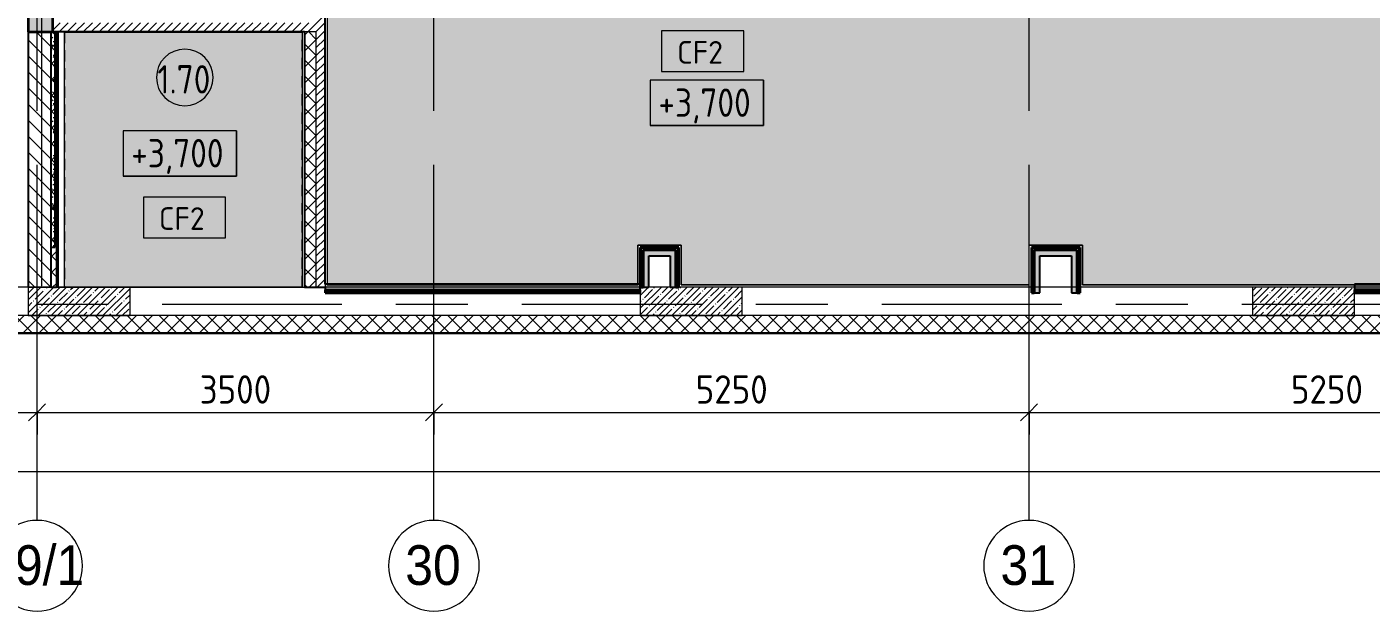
# Model space of a CAD drawing. Header units: millimetres. Extents: x 81676 to 276943, y -8553 to 29000.
# Drawn here: x 107120 to 118977, y -2706 to 2444 of the extents above; entities that cross this region are included whole.
import ezdxf

# ---------------------------------------------------------------- set-up
doc = ezdxf.new("R2010")
doc.units = ezdxf.units.MM
doc.linetypes.add('200_ШТРИХ__ш1_п0_6_', pattern=[160, 100, -60])
doc.linetypes.add('Осевая', pattern=[3175, 635, -476.25, 1587.5, -476.25])
for name, color, linetype, lineweight in [('A-ANNO-DIMS', 7, 'Continuous', 9), ('A-ANNO-DIMS-100', 7, 'Continuous', 9), ('A-AREA-IDEN', 7, 'Continuous', 9), ('A-CLNG-IDEN', 7, 'Continuous', 9), ('A-DETL-MBND', 7, '200_ШТРИХ__ш1_п0_6_', 9), ('A-DETL-MBND-1', 7, 'Continuous', 9), ('A-WALL', 7, 'Continuous', 9), ('G-ANNO-DIMS', 7, 'Continuous', 9), ('I-WALL', 7, 'Continuous', 9), ('S-COLS', 7, 'Continuous', 9), ('Оси', 7, 'Continuous', 9), ('Оси-1', 7, 'Continuous', 20), ('Оси-2', 7, 'Осевая', 9)]:
    doc.layers.add(name, color=color, linetype=linetype, lineweight=lineweight)
for name, color, linetype, lineweight, true_color in [('A-WALL-1', 7, 'Continuous', 35, 0x3c3c3c), ('A-WALL-2', 7, 'Continuous', 25, 0x3c3c3c), ('A-WALL-3', 7, 'Continuous', 13, 0x3c3c3c), ('A-WALL-FNSH-1', 7, 'Continuous', 9, 0x3c3c3c), ('A-WALL-FNSH-2', 7, 'Continuous', 13, 0x3c3c3c)]:
    doc.layers.add(name, color=color, linetype=linetype, lineweight=lineweight, true_color=true_color)
doc.styles.add('Arial', font='arial.ttf', dxfattribs={"width": 0.9, "height": 350})
doc.styles.add('GOST Common', font='GOST_Common.ttf', dxfattribs={"width": 0.9, "height": 250})
doc.styles.add('GOST Common_1', font='GOST_Common.ttf', dxfattribs={"height": 200})
doc.styles.add('ISOCPEUR', font='isocpeur.ttf', dxfattribs={"width": 0.9, "height": 250})
doc.dimstyles.new('ISO-2_5_0_9К_БОЛЬШОЙ', dxfattribs={"dimscale": 304.8, "dimtxt": 248.995294, "dimasz": 0.492126, "dimexe": 0.393701, "dimexo": 0.984252, "dimgap": 0, "dimtad": 1, "dimdec": 0, "dimrnd": 10, "dimzin": 0, "dimdsep": 46, "dimtxsty": 'ISOCPEUR', "dimblk1": 'OBLIQUE', "dimblk2": 'OBLIQUE', "dimsah": 1, "dimcen": 0.09, "dimdle": 0.393701, "dimazin": 0, "dimtfac": 1, "dimtdec": 4, "dimtix": 1, "dimtmove": 0, "dimatfit": 3, "dimfxl": 1, "dimtvp": 1, "dimtolj": 1, "dimtzin": 0, "dimarcsym": 2})
pattern_1 = [(45, (0, 0), (-35.35534, 35.35534), [])]
pattern_2 = [(45, (0, 0), (-70.71068, 70.71068), []), (135, (0, 0), (-70.71068, -70.71068), [])]
pattern_3 = [(45, (0, 0), (-57.024626, 57.024626), []), (45, (57.025, 0), (-57.024626, 57.024626), [100.806, -20.161, 3.353, -16.808])]
pattern_4 = [(45, (0, 0), (-106.06602, 106.06602), []), (135, (0, 0), (-106.06602, -106.06602), [])]

# ---------------------------------------------------------------- blocks, each defined once
blk = doc.blocks.new('Ось сетки - D8-29747960-План потолков с обозначением видов отделки и геометрии 1 этажа в осях 23_1-33')
at = {"layer": 'Оси-1'}
for start, end in [(360, 180), (180, 360)]:
    blk.add_arc((0, 0), 4, start, end, dxfattribs=at)
blk = doc.blocks.new('DIMBLOCK8-План потолков с обозначением видов отделки и геометрии 1 этажа в осях 23_1-33')
at = {"layer": 'A-ANNO-DIMS-100'}
for p, q in [((105810, -1148), (105810, -834)), ((107210, -1148), (107210, -834)), ((105810, -954), (107210, -954)), ((105810, -954), (105810, -1148)), ((107210, -954), (107210, -1148))]:
    blk.add_line(p, q, dxfattribs=at)
at = {"layer": 'A-ANNO-DIMS-100', "lineweight": 20}
for p, q in [((105810, -954), (105885, -879)), ((107210, -954), (107285, -879)), ((105810, -954), (105735, -1029)), ((107210, -954), (107135, -1029))]:
    blk.add_line(p, q, dxfattribs=at)
at = {"layer": 'A-ANNO-DIMS-100', "color": 0, "insert": (106204, -627), "char_height": 250, "width": 735.49, "attachment_point": 1, "line_spacing_factor": 1.149209, "style": 'ISOCPEUR'}
blk.add_mtext('1400', dxfattribs=at)
blk = doc.blocks.new('_Oblique')
at = {"color": 0, "linetype": 'ByBlock', "lineweight": -2}
blk.add_line((-0.5, -0.5), (0.5, 0.5), dxfattribs=at)
blk = doc.blocks.new('DIMBLOCK9-План потолков с обозначением видов отделки и геометрии 1 этажа в осях 23_1-33')
at = {"layer": 'A-ANNO-DIMS-100'}
for p, q in [((107210, -1148), (107210, -834)), ((110710, -1148), (110710, -834)), ((107210, -954), (110710, -954)), ((107210, -954), (107210, -1148)), ((110710, -954), (110710, -1148))]:
    blk.add_line(p, q, dxfattribs=at)
at = {"layer": 'A-ANNO-DIMS-100', "lineweight": 20}
for p, q in [((107210, -954), (107285, -879)), ((110710, -954), (110785, -879)), ((107210, -954), (107135, -1029)), ((110710, -954), (110635, -1029))]:
    blk.add_line(p, q, dxfattribs=at)
at = {"layer": 'A-ANNO-DIMS-100', "color": 0, "insert": (108644, -627), "char_height": 250, "width": 758.48, "attachment_point": 1, "line_spacing_factor": 1.149209, "style": 'ISOCPEUR'}
blk.add_mtext('3500', dxfattribs=at)
blk = doc.blocks.new('DIMBLOCK10-План потолков с обозначением видов отделки и геометрии 1 этажа в осях 23_1-33')
at = {"layer": 'A-ANNO-DIMS-100'}
for p, q in [((110710, -1148), (110710, -834)), ((115960, -1148), (115960, -834)), ((110710, -954), (115960, -954)), ((110710, -954), (110710, -1148)), ((115960, -954), (115960, -1148))]:
    blk.add_line(p, q, dxfattribs=at)
at = {"layer": 'A-ANNO-DIMS-100', "lineweight": 20}
for p, q in [((110710, -954), (110785, -879)), ((115960, -954), (116035, -879)), ((110710, -954), (110635, -1029)), ((115960, -954), (115885, -1029))]:
    blk.add_line(p, q, dxfattribs=at)
at = {"layer": 'A-ANNO-DIMS-100', "color": 0, "insert": (113019, -627), "char_height": 250, "width": 758.48, "attachment_point": 1, "line_spacing_factor": 1.149209, "style": 'ISOCPEUR'}
blk.add_mtext('5250', dxfattribs=at)
blk = doc.blocks.new('DIMBLOCK11-План потолков с обозначением видов отделки и геометрии 1 этажа в осях 23_1-33')
at = {"layer": 'A-ANNO-DIMS-100'}
for p, q in [((115960, -1148), (115960, -834)), ((121210, -1148), (121210, -834)), ((115960, -954), (121210, -954)), ((115960, -954), (115960, -1148)), ((121210, -954), (121210, -1148))]:
    blk.add_line(p, q, dxfattribs=at)
at = {"layer": 'A-ANNO-DIMS-100', "lineweight": 20}
for p, q in [((115960, -954), (116035, -879)), ((121210, -954), (121285, -879)), ((115960, -954), (115885, -1029)), ((121210, -954), (121135, -1029))]:
    blk.add_line(p, q, dxfattribs=at)
at = {"layer": 'A-ANNO-DIMS-100', "color": 0, "insert": (118269, -627), "char_height": 250, "width": 758.48, "attachment_point": 1, "line_spacing_factor": 1.149209, "style": 'ISOCPEUR'}
blk.add_mtext('5250', dxfattribs=at)
blk = doc.blocks.new('Марка_Помещения - Номер-25198446-План потолков с обозначением видов отделки и геометрии 1 этажа в осях 23_1-33')
at = {"layer": 'A-AREA-IDEN'}
for start, end in [(360, 180), (180, 360)]:
    blk.add_arc((0, 0), 2.5, start, end, dxfattribs=at)
blk = doc.blocks.new('DIMBLOCK26-План потолков с обозначением видов отделки и геометрии 1 этажа в осях 23_1-33')
at = {"layer": 'A-ANNO-DIMS-100'}
for p, q in [((84560, -1669), (84560, -1355)), ((125010, -1669), (125010, -1355)), ((84440, -1475), (125130, -1475)), ((84560, -1475), (84560, -1669)), ((125010, -1475), (125010, -1669))]:
    blk.add_line(p, q, dxfattribs=at)
at = {"layer": 'A-ANNO-DIMS-100', "lineweight": 20}
for p, q in [((84560, -1475), (84635, -1400)), ((125010, -1475), (125085, -1400)), ((84560, -1475), (84485, -1550)), ((125010, -1475), (124935, -1550))]:
    blk.add_line(p, q, dxfattribs=at)
at = {"layer": 'A-ANNO-DIMS-100', "color": 0, "insert": (104366, -1149), "char_height": 250, "width": 1005.56, "attachment_point": 1, "line_spacing_factor": 1.149209, "style": 'ISOCPEUR'}
blk.add_mtext('40450', dxfattribs=at)
blk = doc.blocks.new('М_потолков - Марка_ Имя типа-25382930-План потолков с обозначением видов отделки и геометрии 1 этажа в осях 23_1-33')
at = {"layer": 'A-CLNG-IDEN'}
for p, q in [((3.625, 1.984375), (-3.625, 1.984375)), ((-3.625, 1.984375), (-3.625, -1.59375)), ((3.625, -1.59375), (3.625, 1.984375)), ((-3.625, -1.59375), (3.625, -1.59375))]:
    blk.add_line(p, q, dxfattribs=at)
blk = doc.blocks.new('Высотные отметки - 10х4_h_-17668695-План потолков с обозначением видов отделки и геометрии 1 этажа в осях 23_1-33')
at = {"layer": 'G-ANNO-DIMS'}
for p, q in [((-5, 4), (-5, 0)), ((5, 4), (-5, 4)), ((5, 4), (-5, 4)), ((-5, 4), (-5, 0)), ((5, 4), (5, 0)), ((5, 0), (5, 4)), ((5, 0), (-5, 0)), ((-5, 0), (5, 0))]:
    blk.add_line(p, q, dxfattribs=at)

msp = doc.modelspace()

# ---------------------------------------------------------------- hatches: boundary and pattern name
at = {"layer": 'A-DETL-MBND-1'}
h = msp.add_hatch(color=256, dxfattribs=at)
h.paths.add_polyline_path([(120451.6, 170), (120869, 170), (120869, 521), (121249, 521), (121249, 170), (124810, 170), (124810, 7721), (124805, 7721), (124805, 9959), (124410, 9959), (124410, 10360), (119350, 10360), (119350, 175), (120230, 175), (120230, 170)])
h.paths.add_polyline_path([(112890, 170), (115960, 170), (115960, 520), (116430, 520), (116430, 170), (118830, 171), (118830, 175), (119290, 175), (119290, 5160), (111910, 5160), (111910, 6600), (109770, 6600), (109770, 175), (112510, 175), (112510, 520), (112890, 520), (112890, 446.1)])
msp.add_hatch(color=256, dxfattribs=at).paths.add_polyline_path([(108469.2, 151), (109549, 151), (109549, 2400), (107451, 2400), (107451, 151)])
at = {"layer": 'A-WALL'}
h = msp.add_hatch(dxfattribs=at)
h.set_pattern_fill('FP_4', color=256, style=0, pattern_type=2)
h.set_pattern_definition(pattern_2)
h.paths.add_polyline_path([(125080, -250), (125080, -100), (89210, -100), (89210, -250), (121783, -250)])
at = {"layer": 'I-WALL'}
h = msp.add_hatch(dxfattribs=at)
h.set_pattern_fill('FP_1', color=256, style=0, pattern_type=2)
h.set_pattern_definition(pattern_3)
h.paths.add_polyline_path([(107330, 2400), (107350, 2400), (107350, 10600), (107130, 10600), (107130, 2400)])
h = msp.add_hatch(dxfattribs=at)
h.set_pattern_fill('FP_2', color=256, style=0, pattern_type=2)
h.set_pattern_definition(pattern_1)
h.paths.add_polyline_path([(109670, 150), (109750, 150), (109750, 10400), (109670, 10400), (109670, 2400)])
h = msp.add_hatch(dxfattribs=at)
h.set_pattern_fill('FP_3', color=256, style=0, pattern_type=2)
h.set_pattern_definition([(135, (0, 0), (-70.71068, -70.71068), [])])
h.paths.add_polyline_path([(107137.8, 150), (107330, 150), (107330, 2400), (107130, 2400), (107130, 150)])
h = msp.add_hatch(dxfattribs=at)
h.set_pattern_fill('FP_4', color=256, style=0, pattern_type=2)
h.set_pattern_definition(pattern_2)
h.paths.add_polyline_path([(107330, 150), (107380, 150), (107380, 2400), (107330, 2400), (107330, 1610.5)])
h = msp.add_hatch(dxfattribs=at)
h.set_pattern_fill('FP_21', color=256, style=0, pattern_type=2)
h.set_pattern_definition([(0, (0, 0), (121.92, 30.48), [10.058, -81.382, 10.058, -81.382, -487.68]), (0, (0, 0), (121.92, 30.48), [-182.88, 10.058, -172.822, 10.058, -81.382, -213.36]), (0, (0, 0), (121.92, 30.48), [-457.2, 10.058, -50.902, 10.058, -142.342]), (120, (45.72, 15.24), (-87.356454, 90.345817), [10.058, -81.382, 10.058, -81.382, -487.68]), (120, (45.72, 15.24), (-87.356454, 90.345817), [-182.88, 10.058, -172.822, 10.058, -81.382, -213.36]), (120, (45.72, 15.24), (-87.356454, 90.345817), [-457.2, 10.058, -50.902, 10.058, -142.342]), (240, (60.96, 76.2), (-34.563546, -120.825817), [10.058, -81.382, 10.058, -81.382, -487.68]), (240, (60.96, 76.2), (-34.563546, -120.825817), [-182.88, 10.058, -172.822, 10.058, -81.382, -213.36]), (240, (60.96, 76.2), (-34.563546, -120.825817), [-457.2, 10.058, -50.902, 10.058, -142.342])])
h.paths.add_polyline_path([(107330, 501), (107370, 501), (107370, 2400), (107330, 2400), (107330, 1610.5)])
h = msp.add_hatch(dxfattribs=at)
h.set_pattern_fill('FP_2', color=256, style=0, pattern_type=2)
h.set_pattern_definition(pattern_1)
h.paths.add_polyline_path([(108469.2, 2400), (109670, 2400), (109670, 2480), (107350, 2480), (107350, 2400), (107451, 2400)])
h = msp.add_hatch(dxfattribs=at)
h.set_pattern_fill('FP_4', color=256, style=0, pattern_type=2)
h.set_pattern_definition(pattern_2)
h.paths.add_polyline_path([(109570, 150), (109670, 150), (109670, 2400), (109570, 2400)])
h = msp.add_hatch(dxfattribs=at)
h.set_pattern_fill('FP_31', color=256, style=0, pattern_type=2)
h.set_pattern_definition(pattern_4)
h.paths.add_polyline_path([(112530, 150), (112542.5, 150), (112542.5, 500), (112530, 500), (112530, 446.1)])
h = msp.add_hatch(dxfattribs=at)
h.set_pattern_fill('FP_31', color=256, style=0, pattern_type=2)
h.set_pattern_definition(pattern_4)
h.paths.add_polyline_path([(112857.5, 487.5), (112870, 487.5), (112870, 500), (112542.5, 500), (112542.5, 487.5), (112605, 487.5)])
h = msp.add_hatch(dxfattribs=at)
h.set_pattern_fill('FP_31', color=256, style=0, pattern_type=2)
h.set_pattern_definition(pattern_4)
h.paths.add_polyline_path([(112542.5, 150), (112555, 150), (112555, 487.5), (112542.5, 487.5), (112542.5, 446.1)])
h = msp.add_hatch(dxfattribs=at)
h.set_pattern_fill('FP_31', color=256, style=0, pattern_type=2)
h.set_pattern_definition(pattern_4)
h.paths.add_polyline_path([(112857.5, 475), (112857.5, 487.5), (112555, 487.5), (112555, 475), (112845, 475)])
for points in [[(112605, 150), (112605, 475), (112555, 475), (112555, 150)], [(112795, 425), (112845, 425), (112845, 475), (112605, 475), (112605, 425)], [(116055, 100), (116055, 475), (116005, 475), (116005, 100)], [(116335, 425), (116385, 425), (116385, 475), (116055, 475), (116055, 425)], [(112795, 150), (112845, 150), (112845, 425), (112795, 425)], [(116385, 100), (116385, 425), (116335, 425), (116335, 100)], [(112463.4, 125), (112530, 125), (112530, 175), (109750, 175), (109750, 125), (111132, 125)], [(120230, 125), (120230, 175), (119330, 175), (119330, 150), (119290, 150), (119290, 175), (118830, 175), (118830, 125), (119120.3, 125)]]:
    msp.add_hatch(color=256, dxfattribs=at).paths.add_polyline_path(points)
h = msp.add_hatch(dxfattribs=at)
h.set_pattern_fill('FP_31', color=256, style=0, pattern_type=2)
h.set_pattern_definition(pattern_4)
h.paths.add_polyline_path([(112845, 150), (112857.5, 150), (112857.5, 475), (112845, 475), (112845, 425)])
h = msp.add_hatch(dxfattribs=at)
h.set_pattern_fill('FP_31', color=256, style=0, pattern_type=2)
h.set_pattern_definition(pattern_4)
h.paths.add_polyline_path([(112857.5, 150), (112870, 150), (112870, 487.5), (112857.5, 487.5), (112857.5, 425)])
h = msp.add_hatch(dxfattribs=at)
h.set_pattern_fill('FP_31', color=256, style=0, pattern_type=2)
h.set_pattern_definition(pattern_4)
h.paths.add_polyline_path([(115980, 100), (115992.5, 100), (115992.5, 500), (115980, 500), (115980, 446.1)])
h = msp.add_hatch(dxfattribs=at)
h.set_pattern_fill('FP_31', color=256, style=0, pattern_type=2)
h.set_pattern_definition(pattern_4)
h.paths.add_polyline_path([(116410, 487.5), (116410, 500), (115992.5, 500), (115992.5, 487.5), (116397.5, 487.5)])
h = msp.add_hatch(dxfattribs=at)
h.set_pattern_fill('FP_31', color=256, style=0, pattern_type=2)
h.set_pattern_definition(pattern_4)
h.paths.add_polyline_path([(115992.5, 100), (116005, 100), (116005, 487.5), (115992.5, 487.5), (115992.5, 446.1)])
h = msp.add_hatch(dxfattribs=at)
h.set_pattern_fill('FP_31', color=256, style=0, pattern_type=2)
h.set_pattern_definition(pattern_4)
h.paths.add_polyline_path([(116005, 475), (116397.5, 475), (116397.5, 487.5), (116005, 487.5)])
h = msp.add_hatch(dxfattribs=at)
h.set_pattern_fill('FP_31', color=256, style=0, pattern_type=2)
h.set_pattern_definition(pattern_4)
h.paths.add_polyline_path([(116385, 100), (116397.5, 100), (116397.5, 475), (116385, 475), (116385, 425)])
h = msp.add_hatch(dxfattribs=at)
h.set_pattern_fill('FP_31', color=256, style=0, pattern_type=2)
h.set_pattern_definition(pattern_4)
h.paths.add_polyline_path([(116410, 100), (116410, 487.5), (116397.5, 487.5), (116397.5, 100)])
h = msp.add_hatch(dxfattribs=at)
h.set_pattern_fill('FP_31', color=256, style=0, pattern_type=2)
h.set_pattern_definition(pattern_4)
h.paths.add_polyline_path([(109750, 112.5), (112530, 112.5), (112530, 125), (109750, 125)])
h = msp.add_hatch(dxfattribs=at)
h.set_pattern_fill('FP_31', color=256, style=0, pattern_type=2)
h.set_pattern_definition(pattern_4)
h.paths.add_polyline_path([(118830, 112.5), (120230, 112.5), (120230, 125), (118830, 125)])
h = msp.add_hatch(dxfattribs=at)
h.set_pattern_fill('FP_31', color=256, style=0, pattern_type=2)
h.set_pattern_definition(pattern_4)
h.paths.add_polyline_path([(109750, 100), (112530, 100), (112530, 112.5), (109750, 112.5)])
h = msp.add_hatch(dxfattribs=at)
h.set_pattern_fill('FP_31', color=256, style=0, pattern_type=2)
h.set_pattern_definition(pattern_4)
h.paths.add_polyline_path([(119120.3, 100), (120230, 100), (120230, 112.5), (118830, 112.5), (118830, 100)])
at = {"layer": 'S-COLS'}
h = msp.add_hatch(dxfattribs=at)
h.set_pattern_fill('FP_1', color=256, style=0, pattern_type=2)
h.set_pattern_definition(pattern_3)
h.paths.add_polyline_path([(107137.8, -100), (108030, -100), (108030, 150), (107130, 150), (107130, -100)])
h = msp.add_hatch(dxfattribs=at)
h.set_pattern_fill('FP_1', color=256, style=0, pattern_type=2)
h.set_pattern_definition(pattern_3)
h.paths.add_polyline_path([(112530, -100), (113430, -100), (113430, 150), (112530, 150)])
h = msp.add_hatch(dxfattribs=at)
h.set_pattern_fill('FP_1', color=256, style=0, pattern_type=2)
h.set_pattern_definition(pattern_3)
h.paths.add_polyline_path([(118830, -100), (118830, 150), (117930, 150), (117930, -100)])

# ---------------------------------------------------------------- linework, layer by layer
at = {"layer": 'A-DETL-MBND'}
for p, q in [((109770, 6600), (109770, 175)), ((107451, 2400), (107451, 151)), ((109549, 151), (109549, 2400)), ((112510, 174.8), (112510, 520)), ((112510, 520), (112890, 520)), ((112890, 520), (112890, 170)), ((115960, 170), (115960, 520)), ((115960, 520), (116430, 520)), ((116430, 520), (116430, 170)), ((107451, 151), (109549, 151)), ((112890, 170), (115960, 170)), ((116430, 170), (118830, 170))]:
    msp.add_line(p, q, dxfattribs=at)
at = {"layer": 'A-WALL'}
for p, q in [((109550, 150), (109550, 2400)), ((109670, 2400), (109570, 2400)), ((109670, 2400), (109670, 150)), ((112542.5, 487.5), (112542.5, 150)), ((112857.5, 487.5), (112542.5, 487.5)), ((112857.5, 150), (112857.5, 487.5)), ((115992.5, 487.5), (115992.5, 100)), ((116397.5, 487.5), (115992.5, 487.5)), ((116397.5, 100), (116397.5, 487.5)), ((107130, 150), (107330, 150)), ((107400, 151), (107400, 150)), ((107400, 150), (108030, 150)), ((109750, 175), (109750, 150)), ((109750, 112.5), (112530, 112.5)), ((120230, 112.5), (118830, 112.5)), ((108030, -100), (107130, -100)), ((89210, -250), (125230, -250))]:
    msp.add_line(p, q, dxfattribs=at)
at = {"layer": 'A-WALL-1'}
for p, q in [((107130, 10600), (107130, 2400)), ((107350, 2400), (107350, 10600)), ((107130, 2400), (107350, 2400)), ((112530, 500), (112530, 150)), ((112870, 500), (112530, 500)), ((112555, 475), (112555, 150)), ((112845, 475), (112555, 475)), ((112845, 150), (112845, 475)), ((112870, 150), (112870, 500)), ((115980, 500), (115980, 100)), ((116410, 500), (115980, 500)), ((116005, 475), (116005, 100)), ((116385, 475), (116005, 475)), ((116385, 100), (116385, 475)), ((116410, 100), (116410, 500)), ((109750, 125), (109750, 100)), ((109750, 125), (112530, 125)), ((112530, 150), (112555, 150)), ((112530, 100), (112530, 125)), ((112845, 150), (112870, 150)), ((118830, 125), (118830, 100)), ((120230, 125), (118830, 125)), ((109750, 100), (112530, 100)), ((115980, 100), (116005, 100)), ((116385, 100), (116410, 100)), ((118830, 100), (120230, 100))]:
    msp.add_line(p, q, dxfattribs=at)
at = {"layer": 'A-WALL-2'}
for p, q in [((109750, 175), (109750, 6620)), ((107130, 2400), (107130, 150)), ((107330, 2400), (107330, 150)), ((107370, 2400), (107330, 2400)), ((107330, 2400), (107330, 501)), ((109570, 2400), (107350, 2400)), ((107370, 501), (107370, 2400)), ((107380, 2400), (107380, 150)), ((109570, 2400), (109570, 150)), ((107330, 501), (107370, 501)), ((112605, 150), (112605, 425)), ((112605, 425), (112795, 425)), ((112795, 425), (112795, 150)), ((116055, 100), (116055, 425)), ((116055, 425), (116335, 425)), ((116335, 425), (116335, 100)), ((107330, 150), (107380, 150)), ((109570, 150), (109750, 150)), ((112530, 175), (109750, 175)), ((109750, 150), (109750, 125)), ((112530, 125), (112530, 150)), ((112555, 150), (112605, 150)), ((112795, 150), (112845, 150)), ((119290, 175), (118830, 175)), ((118830, 175), (118830, 125)), ((116005, 100), (116055, 100)), ((116335, 100), (116385, 100))]:
    msp.add_line(p, q, dxfattribs=at)
at = {"layer": 'A-WALL-3'}
for p, q in [((107130, -100), (102630, -100)), ((123730, -100), (108030, -100))]:
    msp.add_line(p, q, dxfattribs=at)
at = {"layer": 'A-WALL-FNSH-1'}
msp.add_line((89202, -258), (125238, -258), dxfattribs=at)
at = {"layer": 'A-WALL-FNSH-2'}
for p, q in [((107250, 10390), (107250, 160.5)), ((107251, 160.5), (107251, 10390)), ((109770, 6600), (109770, 170)), ((109771, 171), (109771, 6599)), ((107400, 151), (107400, 2400)), ((107450, 2400), (107450, 151)), ((107451, 151), (107451, 2399)), ((107451, 2399), (109550, 2399)), ((109549, 2400), (109549, 151)), ((112509, 521), (112509, 171)), ((112891, 521), (112509, 521)), ((112510, 171), (112510, 520)), ((112510, 520), (112890, 520)), ((112890, 520), (112890, 170)), ((112891, 171), (112891, 521)), ((116431, 521), (115959, 521)), ((115959, 521), (115959, 170)), ((115960, 520), (116430, 520)), ((115960, 170), (115960, 520)), ((116430, 520), (116430, 170)), ((116431, 171), (116431, 521)), ((107250, 160.5), (107251, 160.5)), ((107380, 150), (107400, 150)), ((107450, 151), (107400, 151)), ((109549, 151), (107451, 151)), ((108030, 150), (109570, 150)), ((109770, 170), (112510.5, 170)), ((112509, 171), (109771, 171)), ((112510.5, 171), (112510, 171)), ((112510.5, 170), (112510.5, 171)), ((112890, 170), (115960, 170)), ((115960, 171), (112891, 171)), ((115959, 170), (115960, 170)), ((115960, 170), (115960, 171)), ((116430, 170), (119290, 170)), ((119289, 171), (116431, 171)), ((89207, -253), (125233, -253))]:
    msp.add_line(p, q, dxfattribs=at)
at = {"layer": 'I-WALL'}
for p, q in [((107130, 150), (102630, 150)), ((109550, 150), (107330, 150)), ((112795, 150), (109750, 150)), ((119290, 150), (112870, 150))]:
    msp.add_line(p, q, dxfattribs=at)
at = {"layer": 'S-COLS'}
for p, q in [((107330, 150), (107130, 150)), ((107130, 150), (107130, -100)), ((107400, 150), (107330, 150)), ((108030, 150), (107400, 150)), ((108030, -100), (108030, 150)), ((113430, 150), (112530, 150)), ((112530, 150), (112530, -100)), ((113430, -100), (113430, 150)), ((118830, 150), (117930, 150)), ((117930, 150), (117930, -100)), ((118830, -100), (118830, 150)), ((107130, -100), (108030, -100)), ((112530, -100), (113430, -100)), ((117930, -100), (118830, -100))]:
    msp.add_line(p, q, dxfattribs=at)
at = {"layer": 'Оси'}
for p, q in [((107210, -1906.3), (107210, 593.7)), ((110710, -1906.3), (110710, 593.7)), ((115960, -1906.3), (115960, 593.7))]:
    msp.add_line(p, q, dxfattribs=at)
at = {"layer": 'Оси-2'}
for p, q in [((107210, 593.7), (107210, 19528.3)), ((110710, 593.7), (110710, 19528.3)), ((115960, 593.7), (115960, 19415.1)), ((84975.6, 0), (122760, 0))]:
    msp.add_line(p, q, dxfattribs=at)

# ---------------------------------------------------------------- block references
at = {"layer": 'A-AREA-IDEN', "xscale": 99.99999999999993, "yscale": 99.99999999999993, "zscale": 99.99999999999993}
msp.add_blockref('Марка_Помещения - Номер-25198446-План потолков с обозначением видов отделки и геометрии 1 этажа в осях 23_1-33', (108512.6, 1998.5), dxfattribs=at)
at = {"layer": 'A-CLNG-IDEN', "xscale": 99.99999999999993, "yscale": 99.99999999999993, "zscale": 99.99999999999993}
for p in [(113081.4, 2210.4), (108510, 744.9)]:
    msp.add_blockref('М_потолков - Марка_ Имя типа-25382930-План потолков с обозначением видов отделки и геометрии 1 этажа в осях 23_1-33', p, dxfattribs=at)
at = {"layer": 'G-ANNO-DIMS', "xscale": 99.99999999999993, "yscale": 99.99999999999993, "zscale": 99.99999999999993}
for p in [(113118.6, 1574.6), (108468.7, 1129.1)]:
    msp.add_blockref('Высотные отметки - 10х4_h_-17668695-План потолков с обозначением видов отделки и геометрии 1 этажа в осях 23_1-33', p, dxfattribs=at)
at = {"layer": 'Оси-1', "xscale": 99.99999999999993, "yscale": 99.99999999999993, "zscale": 99.99999999999993}
for p in [(107210, -2306.3), (110710, -2306.3), (115960, -2306.3)]:
    msp.add_blockref('Ось сетки - D8-29747960-План потолков с обозначением видов отделки и геометрии 1 этажа в осях 23_1-33', p, dxfattribs=at)

# ---------------------------------------------------------------- texts
at = {"layer": 'A-AREA-IDEN', "insert": (108270.7, 2107.1), "char_height": 250, "width": 606.076, "attachment_point": 1, "style": 'GOST Common'}
msp.add_mtext('1.70', dxfattribs=at)
at = {"layer": 'A-CLNG-IDEN', "char_height": 200, "width": 529.114, "attachment_point": 1, "style": 'GOST Common_1'}
for insert in [(112855.6, 2320.1), (108284.2, 854.6)]:
    msp.add_mtext('CF2', dxfattribs=dict(at, insert=insert))
at = {"layer": 'G-ANNO-DIMS', "char_height": 250, "width": 1028.823, "attachment_point": 1, "line_spacing_factor": 1.022761, "style": 'GOST Common'}
for insert in [(112690, 1901.3), (108040, 1455.8)]:
    msp.add_mtext('+3,700', dxfattribs=dict(at, insert=insert))
at = {"layer": 'Оси', "char_height": 350, "attachment_point": 1, "style": 'Arial'}
for s, insert, width in [('29/1', (106769.7, -2125.6), 1060.633), ('30', (110457.4, -2125.6), 606.076), ('31', (115707.4, -2125.6), 606.076)]:
    msp.add_mtext(s, dxfattribs=dict(at, insert=insert, width=width))

# ---------------------------------------------------------------- dimensions: what is measured, and where the dimension line sits
at = {"layer": 'A-ANNO-DIMS'}
for base, p1, p2, override, picture, middle in [((107210, -953.7), (105810, -847.7), (107210, -847.7), {"dimpost": '<>', "dimfxl": 1400}, 'DIMBLOCK8-План потолков с обозначением видов отделки и геометрии 1 этажа в осях 23_1-33', (106510, -828.7)), ((110710, -953.7), (107210, -847.7), (110710, -847.7), {"dimpost": '<>', "dimfxl": 3500}, 'DIMBLOCK9-План потолков с обозначением видов отделки и геометрии 1 этажа в осях 23_1-33', (108960, -828.7)), ((115960, -953.7), (110710, -847.7), (115960, -847.7), {"dimpost": '<>', "dimfxl": 5250}, 'DIMBLOCK10-План потолков с обозначением видов отделки и геометрии 1 этажа в осях 23_1-33', (113335, -828.7)), ((121210, -953.7), (115960, -847.7), (121210, -847.7), {"dimpost": '<>', "dimfxl": 5250}, 'DIMBLOCK11-План потолков с обозначением видов отделки и геометрии 1 этажа в осях 23_1-33', (118585, -828.7)), ((125010, -1475.1), (84560, -1369.1), (125010, -1369.1), {"dimpost": '<>', "dimfxl": 40450}, 'DIMBLOCK26-План потолков с обозначением видов отделки и геометрии 1 этажа в осях 23_1-33', (104785, -1350.1))]:
    dim = msp.add_linear_dim(base=base, p1=p1, p2=p2, dimstyle='ISO-2_5_0_9К_БОЛЬШОЙ', override=override, dxfattribs=at)
    dim.commit()
    dim.dimension.update_dxf_attribs({"geometry": picture, "text_midpoint": middle})

doc.saveas('drawing.dxf')
